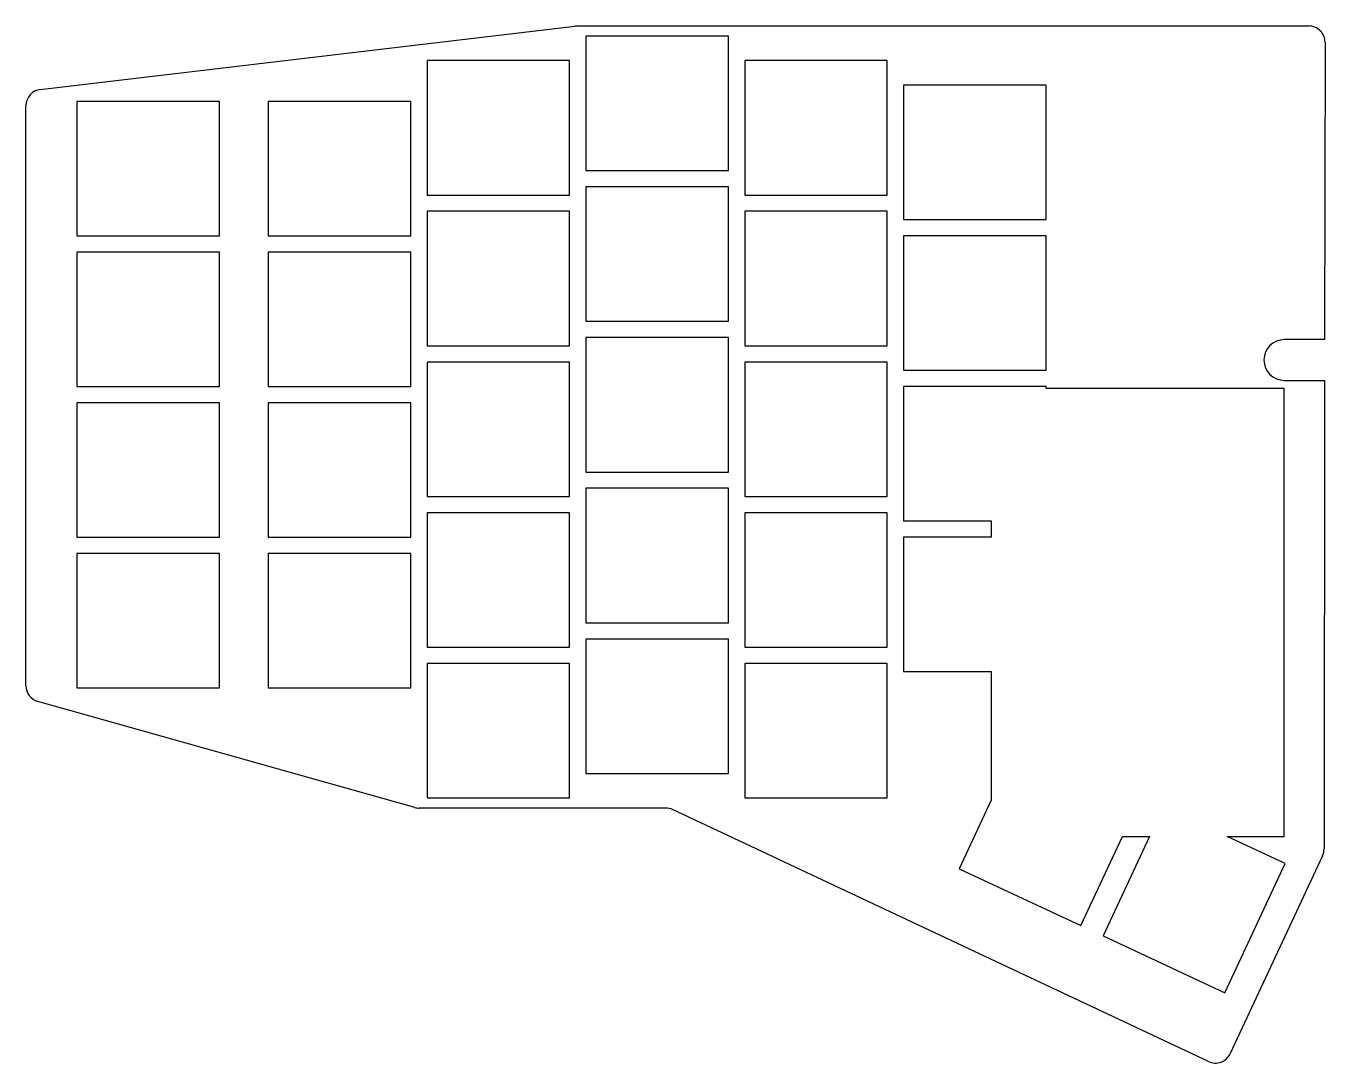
# Model space of a CAD drawing. Header units: millimetres. Extents: x 25 to 184, y -146 to -18.
import ezdxf

# ---------------------------------------------------------------- set-up
doc = ezdxf.new("R2010")
doc.units = ezdxf.units.MM

msp = doc.modelspace()

# ---------------------------------------------------------------- linework, layer by layer
for p, q in [((26.76, -26.29), (92.38, -18.51)), ((92.62, -18.5), (182.5, -18.5)), ((111.25, -19.75), (93.75, -19.75)), ((93.75, -19.75), (93.75, -36.25)), ((111.25, -36.25), (111.25, -19.75)), ((184.5, -20.5), (184.45, -57)), ((91.75, -22.75), (74.25, -22.75)), ((74.25, -22.75), (74.25, -39.25)), ((91.75, -39.25), (91.75, -22.75)), ((130.75, -22.75), (113.25, -22.75)), ((113.25, -22.75), (113.25, -39.25)), ((130.75, -39.25), (130.75, -22.75)), ((150.25, -25.75), (132.75, -25.75)), ((132.75, -25.75), (132.75, -42.25)), ((150.25, -42.25), (150.25, -25.75)), ((25, -99.48), (25, -28.28)), ((48.75, -27.75), (31.25, -27.75)), ((31.25, -27.75), (31.25, -44.25)), ((48.75, -44.25), (48.75, -27.75)), ((72.25, -27.75), (54.75, -27.75)), ((54.75, -27.75), (54.75, -44.25)), ((72.25, -44.25), (72.25, -27.75)), ((93.75, -36.25), (111.25, -36.25)), ((111.25, -38.25), (93.75, -38.25)), ((93.75, -38.25), (93.75, -54.75)), ((111.25, -54.75), (111.25, -38.25)), ((74.25, -39.25), (91.75, -39.25)), ((113.25, -39.25), (130.75, -39.25)), ((91.75, -41.25), (74.25, -41.25)), ((74.25, -41.25), (74.25, -57.75)), ((91.75, -57.75), (91.75, -41.25)), ((130.75, -41.25), (113.25, -41.25)), ((113.25, -41.25), (113.25, -57.75)), ((130.75, -57.75), (130.75, -41.25)), ((132.75, -42.25), (150.25, -42.25)), ((31.25, -44.25), (48.75, -44.25)), ((54.75, -44.25), (72.25, -44.25)), ((150.25, -44.25), (132.75, -44.25)), ((132.75, -44.25), (132.75, -60.75)), ((150.25, -60.75), (150.25, -44.25)), ((48.75, -46.25), (31.25, -46.25)), ((31.25, -46.25), (31.25, -62.75)), ((48.75, -62.75), (48.75, -46.25)), ((72.25, -46.25), (54.75, -46.25)), ((54.75, -46.25), (54.75, -62.75)), ((72.25, -62.75), (72.25, -46.25)), ((93.75, -54.75), (111.25, -54.75)), ((111.25, -56.75), (93.75, -56.75)), ((93.75, -56.75), (93.75, -73.25)), ((111.25, -73.25), (111.25, -56.75)), ((184.45, -57), (179.5, -57)), ((74.25, -57.75), (91.75, -57.75)), ((113.25, -57.75), (130.75, -57.75)), ((91.75, -59.75), (74.25, -59.75)), ((74.25, -59.75), (74.25, -76.25)), ((91.75, -76.25), (91.75, -59.75)), ((130.75, -59.75), (113.25, -59.75)), ((113.25, -59.75), (113.25, -76.25)), ((130.75, -76.25), (130.75, -59.75)), ((132.75, -60.75), (150.25, -60.75)), ((179.5, -62), (184.45, -62)), ((184.45, -62), (184.38, -119.51)), ((31.25, -62.75), (48.75, -62.75)), ((54.75, -62.75), (72.25, -62.75)), ((150.25, -62.75), (132.75, -62.75)), ((132.75, -62.75), (132.75, -79.25)), ((150.25, -63), (150.25, -62.75)), ((179.5, -63), (150.25, -63)), ((179.5, -118), (179.5, -63)), ((48.75, -64.75), (31.25, -64.75)), ((31.25, -64.75), (31.25, -81.25)), ((48.75, -81.25), (48.75, -64.75)), ((72.25, -64.75), (54.75, -64.75)), ((54.75, -64.75), (54.75, -81.25)), ((72.25, -81.25), (72.25, -64.75)), ((93.75, -73.25), (111.25, -73.25)), ((74.25, -76.25), (91.75, -76.25)), ((111.25, -75.25), (93.75, -75.25)), ((93.75, -75.25), (93.75, -91.75)), ((111.25, -91.75), (111.25, -75.25)), ((113.25, -76.25), (130.75, -76.25)), ((91.75, -78.25), (74.25, -78.25)), ((74.25, -78.25), (74.25, -94.75)), ((91.75, -94.75), (91.75, -78.25)), ((130.75, -78.25), (113.25, -78.25)), ((113.25, -78.25), (113.25, -94.75)), ((130.75, -94.75), (130.75, -78.25)), ((132.75, -79.25), (143.5, -79.25)), ((143.5, -79.25), (143.5, -81.25)), ((31.25, -81.25), (48.75, -81.25)), ((54.75, -81.25), (72.25, -81.25)), ((143.5, -81.25), (132.75, -81.25)), ((132.75, -81.25), (132.75, -97.75)), ((48.75, -83.25), (31.25, -83.25)), ((31.25, -83.25), (31.25, -99.75)), ((48.75, -99.75), (48.75, -83.25)), ((72.25, -83.25), (54.75, -83.25)), ((54.75, -83.25), (54.75, -99.75)), ((72.25, -99.75), (72.25, -83.25)), ((93.75, -91.75), (111.25, -91.75)), ((111.25, -93.75), (93.75, -93.75)), ((93.75, -93.75), (93.75, -110.25)), ((111.25, -110.25), (111.25, -93.75)), ((74.25, -94.75), (91.75, -94.75)), ((113.25, -94.75), (130.75, -94.75)), ((91.75, -96.75), (74.25, -96.75)), ((74.25, -96.75), (74.25, -113.25)), ((91.75, -113.25), (91.75, -96.75)), ((130.75, -96.75), (113.25, -96.75)), ((113.25, -96.75), (113.25, -113.25)), ((130.75, -113.25), (130.75, -96.75)), ((132.75, -97.75), (143.5, -97.75)), ((143.5, -97.75), (143.5, -113.55)), ((31.25, -99.75), (48.75, -99.75)), ((54.75, -99.75), (72.25, -99.75)), ((72.73, -114.43), (26.46, -101.41)), ((93.75, -110.25), (111.25, -110.25)), ((103.55, -114.5), (73.28, -114.5)), ((74.25, -113.25), (91.75, -113.25)), ((170.2, -145.61), (104.4, -114.69)), ((113.25, -113.25), (130.75, -113.25)), ((143.5, -113.55), (139.58, -121.96)), ((154.53, -128.93), (159.63, -118)), ((162.94, -118), (157.25, -130.2)), ((159.63, -118), (162.94, -118)), ((179.6, -121.31), (172.5, -118)), ((172.5, -118), (179.5, -118)), ((184.19, -120.35), (172.86, -144.64)), ((139.58, -121.96), (154.53, -128.93)), ((172.21, -137.17), (179.6, -121.31)), ((157.25, -130.2), (172.21, -137.17))]:
    msp.add_line(p, q)
for centre, radius, start, end in [((92.62, -20.5), 2, 90, 96.7591), ((182.5, -20.5), 2, 359.9293, 90), ((27, -28.28), 2, 96.7591, 180), ((179.5, -59.5), 2.5, 450, 630), ((27, -99.48), 2, 180, 254.2914), ((73.28, -112.5), 2, 254.2914, 270), ((103.55, -116.5), 2, 64.8305, 90), ((182.38, -119.51), 2, 335, 359.9293), ((171.05, -143.8), 2, 244.8305, 335)]:
    msp.add_arc(centre, radius, start, end)

doc.saveas('drawing.dxf')
